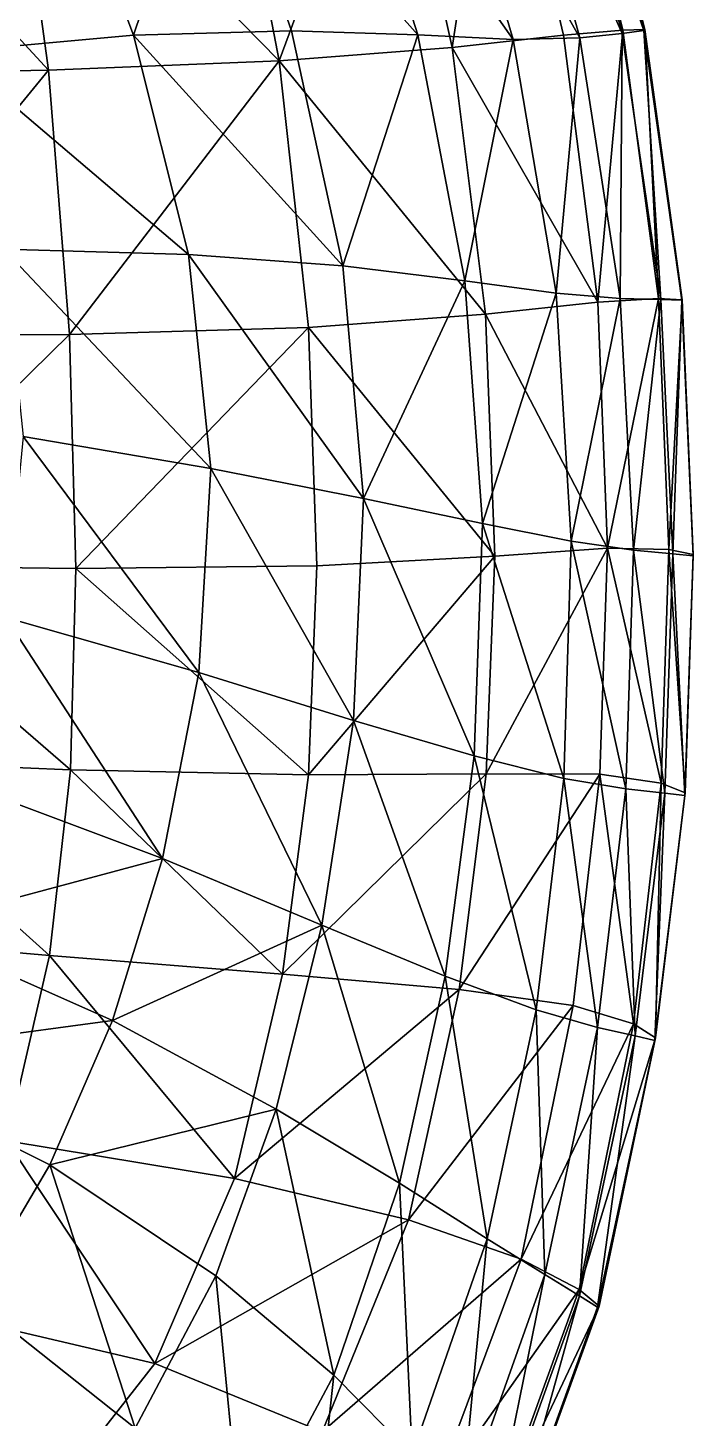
# Model space of a CAD drawing. Extents: x -25.2 to 25.3, y -25.7 to 25.2.
# Drawn here: x 16.63 to 25.25, y -15.59 to 2.43 of the extents above; entities that cross this region are included whole.
import ezdxf

# ---------------------------------------------------------------- set-up
doc = ezdxf.new("R2010")
doc.units = 0

msp = doc.modelspace()

# ---------------------------------------------------------------- linework, layer by layer
for points in [[(22.712, 5.972, -62.642), (22.13, 2.18, -64.343), (21.311, 5.858, -64.339)], [(22.712, 5.972, -62.642), (23.571, 2.337, -62.677), (22.13, 2.18, -64.343)], [(24.339, 2.405, -60.768), (22.712, 5.972, -62.642), (23.45, 6.015, -60.721)], [(24.339, 2.405, -60.768), (23.571, 2.337, -62.677), (22.712, 5.972, -62.642)], [(24.626, 2.412, -58.743), (24.339, 2.405, -60.768), (23.45, 6.015, -60.721)], [(24.626, 2.412, -58.743), (23.45, 6.015, -60.721), (23.717, 6, -58.702)], [(23.696, 5.945, -56.672), (24.626, 2.412, -58.743), (23.717, 6, -58.702)], [(21.311, 5.858, -64.339), (19.885, 2.005, -65.611), (19.173, 5.709, -65.632)], [(21.311, 5.858, -64.339), (22.13, 2.18, -64.343), (19.885, 2.005, -65.611)], [(24.332, 2.362, -54.633), (23.413, 5.843, -54.615), (22.848, 5.692, -52.523)], [(23.413, 5.843, -54.615), (24.611, 2.399, -56.698), (23.696, 5.945, -56.672)], [(23.413, 5.843, -54.615), (24.332, 2.362, -54.633), (24.611, 2.399, -56.698)], [(23.696, 5.945, -56.672), (24.611, 2.399, -56.698), (24.626, 2.412, -58.743)], [(19.885, 2.005, -65.611), (16.39, 5.567, -66.394), (19.173, 5.709, -65.632)], [(23.783, 2.303, -52.552), (22.848, 5.692, -52.523), (21.956, 5.546, -50.551)], [(24.332, 2.362, -54.633), (22.848, 5.692, -52.523), (23.783, 2.303, -52.552)], [(16.898, 1.886, -66.375), (13.596, 5.468, -66.753), (16.39, 5.567, -66.394)], [(16.898, 1.886, -66.375), (13.921, 1.83, -66.748), (13.596, 5.468, -66.753)], [(19.885, 2.005, -65.611), (16.898, 1.886, -66.375), (16.39, 5.567, -66.394)], [(19.013, 5.347, -47.51), (21.684, 2.342, -48.84), (20.688, 5.448, -48.862)], [(20.688, 5.448, -48.862), (22.919, 2.282, -50.576), (21.956, 5.546, -50.551)], [(20.688, 5.448, -48.862), (21.684, 2.342, -48.84), (22.919, 2.282, -50.576)], [(23.783, 2.303, -52.552), (21.956, 5.546, -50.551), (22.919, 2.282, -50.576)], [(17.997, 2.338, -46.329), (19.013, 5.347, -47.51), (16.936, 5.17, -46.506)], [(17.997, 2.338, -46.329), (20.046, 2.396, -47.413), (19.013, 5.347, -47.51)], [(19.013, 5.347, -47.51), (20.046, 2.396, -47.413), (21.684, 2.342, -48.84)], [(15.624, 2.124, -45.557), (16.936, 5.17, -46.506), (14.584, 4.832, -45.791)], [(15.624, 2.124, -45.557), (17.997, 2.338, -46.329), (16.936, 5.17, -46.506)], [(17.997, 2.338, -46.329), (20.713, -0.65, -47.349), (20.046, 2.396, -47.413)], [(20.713, -0.65, -47.349), (21.684, 2.342, -48.84), (20.046, 2.396, -47.413)], [(24.339, 2.405, -60.768), (24.014, -1.12, -62.705), (23.571, 2.337, -62.677)], [(24.332, 2.362, -54.633), (23.783, 2.303, -52.552), (24.303, -1.074, -52.583)], [(24.339, 2.405, -60.768), (24.8, -1.076, -60.806), (24.014, -1.12, -62.705)], [(24.332, 2.362, -54.633), (24.303, -1.074, -52.583), (24.831, -1.087, -54.65)], [(24.831, -1.087, -54.65), (24.611, 2.399, -56.698), (24.332, 2.362, -54.633)], [(24.626, 2.412, -58.743), (24.8, -1.076, -60.806), (24.339, 2.405, -60.768)], [(25.102, -1.095, -56.717), (24.626, 2.412, -58.743), (24.611, 2.399, -56.698)], [(24.831, -1.087, -54.65), (25.102, -1.095, -56.717), (24.611, 2.399, -56.698)], [(25.102, -1.095, -56.717), (25.108, -1.091, -58.774), (24.626, 2.412, -58.743)], [(24.626, 2.412, -58.743), (25.108, -1.091, -58.774), (24.8, -1.076, -60.806)], [(15.624, 2.124, -45.557), (18.71, -0.505, -46.205), (17.997, 2.338, -46.329)], [(17.997, 2.338, -46.329), (18.71, -0.505, -46.205), (20.713, -0.65, -47.349)], [(22.56, -1.276, -64.341), (19.885, 2.005, -65.611), (22.13, 2.18, -64.343)], [(20.713, -0.65, -47.349), (22.292, -0.843, -48.837), (21.684, 2.342, -48.84)], [(22.292, -0.843, -48.837), (22.919, 2.282, -50.576), (21.684, 2.342, -48.84)], [(24.014, -1.12, -62.705), (22.13, 2.18, -64.343), (23.571, 2.337, -62.677)], [(24.014, -1.12, -62.705), (22.56, -1.276, -64.341), (22.13, 2.18, -64.343)], [(22.292, -0.843, -48.837), (23.474, -1.006, -50.61), (22.919, 2.282, -50.576)], [(23.783, 2.303, -52.552), (22.919, 2.282, -50.576), (23.474, -1.006, -50.61)], [(23.783, 2.303, -52.552), (23.474, -1.006, -50.61), (24.303, -1.074, -52.583)], [(15.624, 2.124, -45.557), (16.316, -0.435, -45.393), (18.71, -0.505, -46.205)], [(19.885, 2.005, -65.611), (17.167, -1.54, -66.351), (16.898, 1.886, -66.375)], [(19.885, 2.005, -65.611), (20.268, -1.45, -65.584), (17.167, -1.54, -66.351)], [(22.56, -1.276, -64.341), (20.268, -1.45, -65.584), (19.885, 2.005, -65.611)], [(16.898, 1.886, -66.375), (14.075, -1.56, -66.738), (13.921, 1.83, -66.748)], [(16.898, 1.886, -66.375), (17.167, -1.54, -66.351), (14.075, -1.56, -66.738)], [(16.316, -0.435, -45.393), (16.57, -2.863, -45.254), (19.002, -3.278, -46.088)], [(16.316, -0.435, -45.393), (19.002, -3.278, -46.088), (18.71, -0.505, -46.205)], [(18.71, -0.505, -46.205), (19.002, -3.278, -46.088), (20.978, -3.668, -47.276)], [(18.71, -0.505, -46.205), (20.978, -3.668, -47.276), (20.713, -0.65, -47.349)], [(20.978, -3.668, -47.276), (22.292, -0.843, -48.837), (20.713, -0.65, -47.349)], [(20.978, -3.668, -47.276), (22.521, -3.992, -48.823), (22.292, -0.843, -48.837)], [(22.521, -3.992, -48.823), (23.474, -1.006, -50.61), (22.292, -0.843, -48.837)], [(22.521, -3.992, -48.823), (23.671, -4.218, -50.638), (23.474, -1.006, -50.61)], [(24.303, -1.074, -52.583), (23.474, -1.006, -50.61), (23.671, -4.218, -50.638)], [(24.303, -1.074, -52.583), (23.671, -4.218, -50.638), (24.476, -4.334, -52.613)], [(24.8, -1.076, -60.806), (24.139, -4.309, -62.726), (24.014, -1.12, -62.705)], [(24.8, -1.076, -60.806), (24.934, -4.328, -60.835), (24.139, -4.309, -62.726)], [(24.831, -1.087, -54.65), (24.303, -1.074, -52.583), (24.476, -4.334, -52.613)], [(25.108, -1.091, -58.774), (24.934, -4.328, -60.835), (24.8, -1.076, -60.806)], [(24.139, -4.309, -62.726), (22.56, -1.276, -64.341), (24.014, -1.12, -62.705)], [(24.831, -1.087, -54.65), (24.476, -4.334, -52.613), (24.989, -4.384, -54.666)], [(24.989, -4.384, -54.666), (25.102, -1.095, -56.717), (24.831, -1.087, -54.65)], [(25.108, -1.091, -58.774), (25.251, -4.394, -58.801), (24.934, -4.328, -60.835)], [(24.989, -4.384, -54.666), (25.251, -4.41, -56.735), (25.102, -1.095, -56.717)], [(25.251, -4.41, -56.735), (25.108, -1.091, -58.774), (25.102, -1.095, -56.717)], [(25.251, -4.41, -56.735), (25.251, -4.394, -58.801), (25.108, -1.091, -58.774)], [(22.679, -4.414, -64.344), (20.268, -1.45, -65.584), (22.56, -1.276, -64.341)], [(24.139, -4.309, -62.726), (22.679, -4.414, -64.344), (22.56, -1.276, -64.341)], [(17.167, -1.54, -66.351), (14.121, -4.536, -66.733), (14.075, -1.56, -66.738)], [(17.167, -1.54, -66.351), (17.249, -4.573, -66.339), (14.121, -4.536, -66.733)], [(20.268, -1.45, -65.584), (17.249, -4.573, -66.339), (17.167, -1.54, -66.351)], [(20.268, -1.45, -65.584), (20.375, -4.54, -65.573), (17.249, -4.573, -66.339)], [(22.679, -4.414, -64.344), (20.375, -4.54, -65.573), (20.268, -1.45, -65.584)], [(16.57, -2.863, -45.254), (16.346, -5.207, -45.093), (18.845, -5.922, -45.934)], [(16.57, -2.863, -45.254), (18.845, -5.922, -45.934), (19.002, -3.278, -46.088)], [(19.002, -3.278, -46.088), (18.845, -5.922, -45.934), (20.85, -6.542, -47.16)], [(19.002, -3.278, -46.088), (20.85, -6.542, -47.16), (20.978, -3.668, -47.276)], [(22.414, -7.003, -48.779), (20.978, -3.668, -47.276), (20.85, -6.542, -47.16)], [(22.414, -7.003, -48.779), (22.521, -3.992, -48.823), (20.978, -3.668, -47.276)], [(23.577, -7.294, -50.655), (22.521, -3.992, -48.823), (22.414, -7.003, -48.779)], [(23.577, -7.294, -50.655), (23.671, -4.218, -50.638), (22.521, -3.992, -48.823)], [(24.139, -4.309, -62.726), (24.042, -7.241, -62.733), (22.569, -7.235, -64.352)], [(24.139, -4.309, -62.726), (22.569, -7.235, -64.352), (22.679, -4.414, -64.344)], [(23.671, -4.218, -50.638), (23.577, -7.294, -50.655), (24.38, -7.431, -52.64)], [(23.671, -4.218, -50.638), (24.38, -7.431, -52.64), (24.476, -4.334, -52.613)], [(24.836, -7.355, -60.854), (24.042, -7.241, -62.733), (24.139, -4.309, -62.726)], [(24.836, -7.355, -60.854), (24.139, -4.309, -62.726), (24.934, -4.328, -60.835)], [(22.679, -4.414, -64.344), (22.569, -7.235, -64.352), (20.268, -7.249, -65.585)], [(22.679, -4.414, -64.344), (20.268, -7.249, -65.585), (20.375, -4.54, -65.573)], [(24.476, -4.334, -52.613), (24.38, -7.431, -52.64), (24.885, -7.484, -54.684)], [(24.476, -4.334, -52.613), (24.885, -7.484, -54.684), (24.989, -4.384, -54.666)], [(25.146, -7.481, -58.829), (24.836, -7.355, -60.854), (24.934, -4.328, -60.835)], [(24.989, -4.384, -54.666), (24.885, -7.484, -54.684), (25.144, -7.514, -56.757)], [(25.146, -7.481, -58.829), (24.934, -4.328, -60.835), (25.251, -4.394, -58.801)], [(24.989, -4.384, -54.666), (25.144, -7.514, -56.757), (25.251, -4.41, -56.735)], [(25.251, -4.41, -56.735), (25.144, -7.514, -56.757), (25.146, -7.481, -58.829)], [(25.251, -4.41, -56.735), (25.146, -7.481, -58.829), (25.251, -4.394, -58.801)], [(17.184, -7.182, -66.346), (14.091, -7.054, -66.732), (14.121, -4.536, -66.733)], [(17.184, -7.182, -66.346), (14.121, -4.536, -66.733), (17.249, -4.573, -66.339)], [(20.268, -7.249, -65.585), (17.184, -7.182, -66.346), (17.249, -4.573, -66.339)], [(20.268, -7.249, -65.585), (17.249, -4.573, -66.339), (20.375, -4.54, -65.573)], [(16.346, -5.207, -45.093), (15.779, -7.362, -44.933), (18.373, -8.332, -45.773)], [(16.346, -5.207, -45.093), (18.373, -8.332, -45.773), (18.845, -5.922, -45.934)], [(18.845, -5.922, -45.934), (18.373, -8.332, -45.773), (20.438, -9.194, -47.03)], [(18.845, -5.922, -45.934), (20.438, -9.194, -47.03), (20.85, -6.542, -47.16)], [(22.038, -9.855, -48.716), (20.85, -6.542, -47.16), (20.438, -9.194, -47.03)], [(22.038, -9.855, -48.716), (22.414, -7.003, -48.779), (20.85, -6.542, -47.16)], [(23.215, -10.293, -50.653), (22.414, -7.003, -48.779), (22.038, -9.855, -48.716)], [(23.215, -10.293, -50.653), (23.577, -7.294, -50.655), (22.414, -7.003, -48.779)], [(16.912, -9.59, -66.355), (13.892, -9.326, -66.722), (14.091, -7.054, -66.732)], [(16.912, -9.59, -66.355), (14.091, -7.054, -66.732), (17.184, -7.182, -66.346)], [(19.93, -9.83, -65.606), (16.912, -9.59, -66.355), (17.184, -7.182, -66.346)], [(19.93, -9.83, -65.606), (17.184, -7.182, -66.346), (20.268, -7.249, -65.585)], [(15.024, -9.23, -44.807), (18.373, -8.332, -45.773), (15.779, -7.362, -44.933)], [(22.569, -7.235, -64.352), (22.217, -10.032, -64.363), (19.93, -9.83, -65.606)], [(22.569, -7.235, -64.352), (19.93, -9.83, -65.606), (20.268, -7.249, -65.585)], [(24.042, -7.241, -62.733), (22.217, -10.032, -64.363), (22.569, -7.235, -64.352)], [(24.042, -7.241, -62.733), (23.696, -10.237, -62.734), (22.217, -10.032, -64.363)], [(23.577, -7.294, -50.655), (23.215, -10.293, -50.653), (24.01, -10.522, -52.656)], [(23.577, -7.294, -50.655), (24.01, -10.522, -52.656), (24.38, -7.431, -52.64)], [(24.476, -10.475, -60.866), (23.696, -10.237, -62.734), (24.042, -7.241, -62.733)], [(24.476, -10.475, -60.866), (24.042, -7.241, -62.733), (24.836, -7.355, -60.854)], [(24.763, -10.655, -58.855), (24.476, -10.475, -60.866), (24.836, -7.355, -60.854)], [(24.763, -10.655, -58.855), (24.836, -7.355, -60.854), (25.146, -7.481, -58.829)], [(24.38, -7.431, -52.64), (24.01, -10.522, -52.656), (24.5, -10.63, -54.697)], [(24.38, -7.431, -52.64), (24.5, -10.63, -54.697), (24.885, -7.484, -54.684)], [(24.885, -7.484, -54.684), (24.5, -10.63, -54.697), (24.753, -10.691, -56.779)], [(24.885, -7.484, -54.684), (24.753, -10.691, -56.779), (25.144, -7.514, -56.757)], [(25.144, -7.514, -56.757), (24.753, -10.691, -56.779), (24.763, -10.655, -58.855)], [(25.144, -7.514, -56.757), (24.763, -10.655, -58.855), (25.146, -7.481, -58.829)], [(15.024, -9.23, -44.807), (17.728, -10.432, -45.648), (18.373, -8.332, -45.773)], [(17.728, -10.432, -45.648), (20.438, -9.194, -47.03), (18.373, -8.332, -45.773)], [(13.892, -9.326, -66.722), (16.912, -9.59, -66.355), (16.359, -11.991, -66.35)], [(14.136, -10.915, -44.726), (17.728, -10.432, -45.648), (15.024, -9.23, -44.807)], [(17.728, -10.432, -45.648), (19.848, -11.579, -46.926), (20.438, -9.194, -47.03)], [(20.438, -9.194, -47.03), (19.848, -11.579, -46.926), (21.445, -12.54, -48.656)], [(20.438, -9.194, -47.03), (21.445, -12.54, -48.656), (22.038, -9.855, -48.716)], [(16.912, -9.59, -66.355), (19.309, -12.478, -65.625), (16.359, -11.991, -66.35)], [(16.912, -9.59, -66.355), (19.93, -9.83, -65.606), (19.309, -12.478, -65.625)], [(22.217, -10.032, -64.363), (19.309, -12.478, -65.625), (19.93, -9.83, -65.606)], [(22.038, -9.855, -48.716), (21.445, -12.54, -48.656), (22.581, -13.261, -50.635)], [(22.038, -9.855, -48.716), (22.581, -13.261, -50.635), (23.215, -10.293, -50.653)], [(22.217, -10.032, -64.363), (21.564, -13.014, -64.379), (19.309, -12.478, -65.625)], [(23.696, -10.237, -62.734), (21.564, -13.014, -64.379), (22.217, -10.032, -64.363)], [(23.696, -10.237, -62.734), (23.024, -13.523, -62.741), (21.564, -13.014, -64.379)], [(23.024, -13.523, -62.741), (23.696, -10.237, -62.734), (24.476, -10.475, -60.866)], [(14.136, -10.915, -44.726), (16.913, -12.302, -45.567), (17.728, -10.432, -45.648)], [(16.913, -12.302, -45.567), (19.848, -11.579, -46.926), (17.728, -10.432, -45.648)], [(23.215, -10.293, -50.653), (22.581, -13.261, -50.635), (23.327, -13.725, -52.655)], [(23.215, -10.293, -50.653), (23.327, -13.725, -52.655), (24.01, -10.522, -52.656)], [(23.024, -13.523, -62.741), (24.476, -10.475, -60.866), (23.773, -13.916, -60.879)], [(24.01, -10.522, -52.656), (23.327, -13.725, -52.655), (23.777, -14, -54.704)], [(23.773, -13.916, -60.879), (24.476, -10.475, -60.866), (24.763, -10.655, -58.855)], [(24.01, -10.522, -52.656), (23.777, -14, -54.704), (24.5, -10.63, -54.697)], [(24.5, -10.63, -54.697), (23.777, -14, -54.704), (24.012, -14.149, -56.795)], [(24.5, -10.63, -54.697), (24.012, -14.149, -56.795), (24.753, -10.691, -56.779)], [(23.773, -13.916, -60.879), (24.763, -10.655, -58.855), (24.031, -14.136, -58.877)], [(24.753, -10.691, -56.779), (24.012, -14.149, -56.795), (24.031, -14.136, -58.877)], [(24.753, -10.691, -56.779), (24.031, -14.136, -58.877), (24.763, -10.655, -58.855)], [(15.893, -14.029, -45.536), (16.913, -12.302, -45.567), (14.136, -10.915, -44.726)], [(16.913, -12.302, -45.567), (19.065, -13.74, -46.864), (19.848, -11.579, -46.926)], [(19.848, -11.579, -46.926), (19.065, -13.74, -46.864), (20.593, -15.027, -48.623)], [(19.848, -11.579, -46.926), (20.593, -15.027, -48.623), (21.445, -12.54, -48.656)], [(16.359, -11.991, -66.35), (18.274, -14.879, -65.637), (15.488, -14.225, -66.312)], [(16.359, -11.991, -66.35), (19.309, -12.478, -65.625), (18.274, -14.879, -65.637)], [(18.022, -15.714, -46.855), (16.913, -12.302, -45.567), (15.893, -14.029, -45.536)], [(18.022, -15.714, -46.855), (19.065, -13.74, -46.864), (16.913, -12.302, -45.567)], [(21.564, -13.014, -64.379), (18.274, -14.879, -65.637), (19.309, -12.478, -65.625)], [(21.445, -12.54, -48.656), (20.593, -15.027, -48.623), (21.609, -16.058, -50.627)], [(21.445, -12.54, -48.656), (21.609, -16.058, -50.627), (22.581, -13.261, -50.635)], [(21.564, -13.014, -64.379), (20.443, -15.764, -64.409), (18.274, -14.879, -65.637)], [(23.024, -13.523, -62.741), (20.443, -15.764, -64.409), (21.564, -13.014, -64.379)], [(22.581, -13.261, -50.635), (21.609, -16.058, -50.627), (22.246, -16.777, -52.658)], [(22.581, -13.261, -50.635), (22.246, -16.777, -52.658), (23.327, -13.725, -52.655)], [(23.024, -13.523, -62.741), (21.865, -16.628, -62.769), (20.443, -15.764, -64.409)], [(21.865, -16.628, -62.769), (23.024, -13.523, -62.741), (23.773, -13.916, -60.879)], [(19.406, -17.257, -48.641), (19.065, -13.74, -46.864), (18.022, -15.714, -46.855)], [(19.406, -17.257, -48.641), (20.593, -15.027, -48.623), (19.065, -13.74, -46.864)], [(23.327, -13.725, -52.655), (22.246, -16.777, -52.658), (22.618, -17.232, -54.711)], [(23.327, -13.725, -52.655), (22.618, -17.232, -54.711), (23.777, -14, -54.704)], [(16.577, -17.418, -46.927), (18.022, -15.714, -46.855), (15.893, -14.029, -45.536)], [(21.865, -16.628, -62.769), (23.773, -13.916, -60.879), (22.582, -17.209, -60.908)], [(22.582, -17.209, -60.908), (23.773, -13.916, -60.879), (24.031, -14.136, -58.877)], [(23.777, -14, -54.704), (22.618, -17.232, -54.711), (22.811, -17.474, -56.813)], [(23.777, -14, -54.704), (22.811, -17.474, -56.813), (24.012, -14.149, -56.795)], [(16.85, -16.701, -65.601), (14.42, -16.121, -66.178), (15.488, -14.225, -66.312)], [(16.85, -16.701, -65.601), (15.488, -14.225, -66.312), (18.274, -14.879, -65.637)], [(22.582, -17.209, -60.908), (24.031, -14.136, -58.877), (22.821, -17.479, -58.904)], [(24.012, -14.149, -56.795), (22.811, -17.474, -56.813), (22.821, -17.479, -58.904)], [(24.012, -14.149, -56.795), (22.821, -17.479, -58.904), (24.031, -14.136, -58.877)], [(20.443, -15.764, -64.409), (16.85, -16.701, -65.601), (18.274, -14.879, -65.637)], [(20.22, -18.499, -50.662), (20.593, -15.027, -48.623), (19.406, -17.257, -48.641)], [(20.22, -18.499, -50.662), (21.609, -16.058, -50.627), (20.593, -15.027, -48.623)]]:
    msp.add_3dface(points)

doc.saveas('drawing.dxf')
